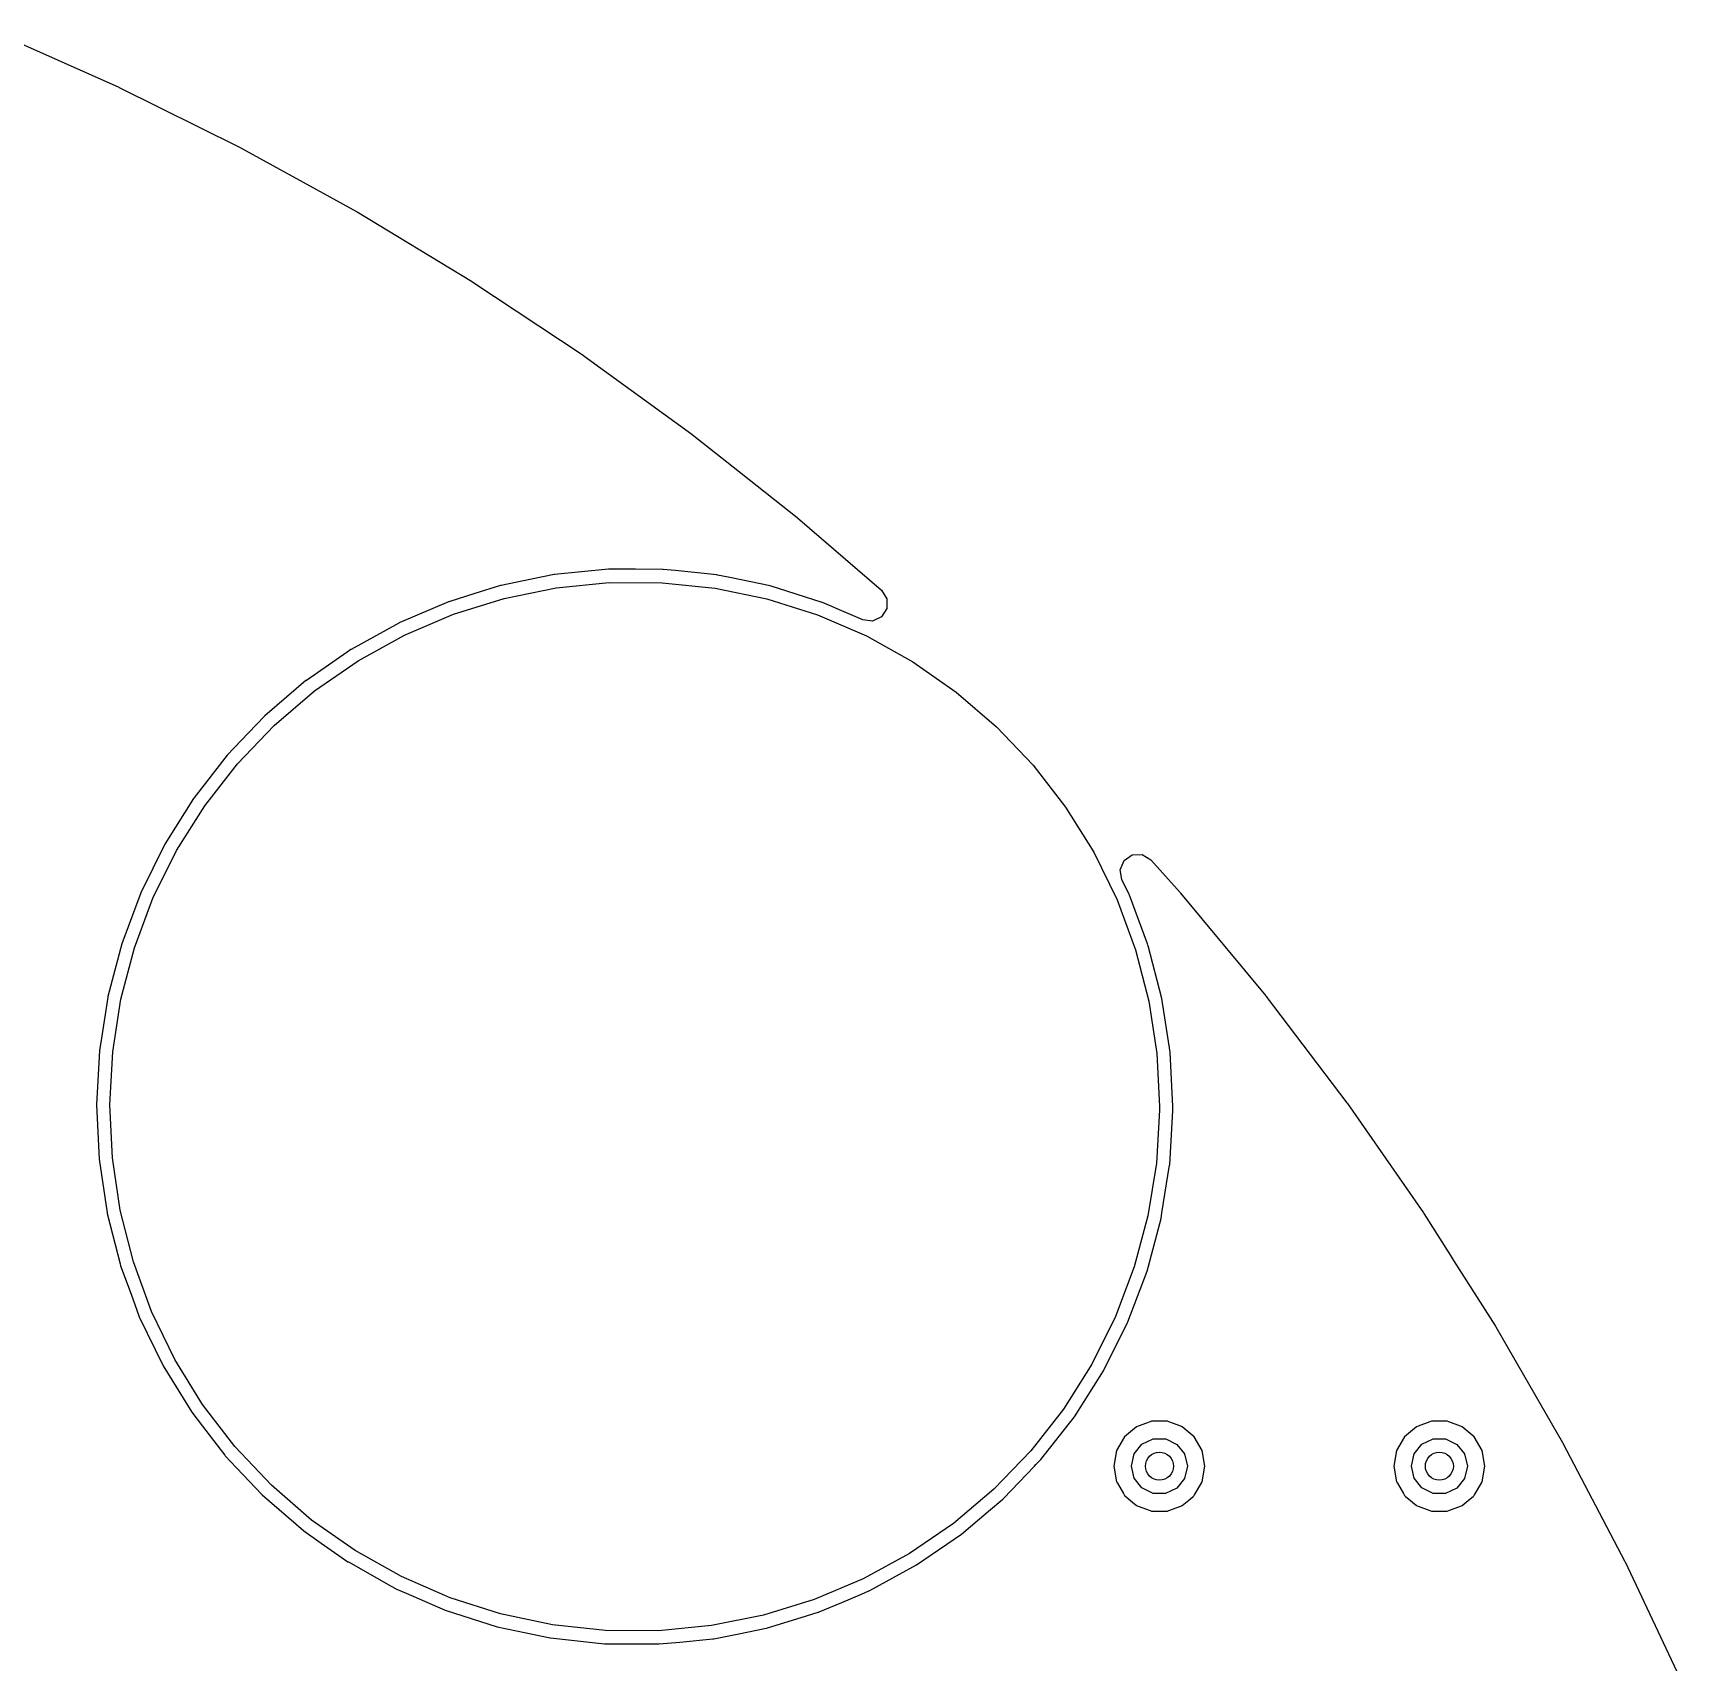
# Model space of a CAD drawing. Extents: x 115.8 to 161.6, y -138.2 to -92.4.
# Drawn here: x 147.8 to 159.58, y -105.8 to -94.16 of the extents above; entities that cross this region are included whole.
import ezdxf

# ---------------------------------------------------------------- set-up
doc = ezdxf.new("R2010")
doc.units = 0
doc.layers.add('BLACK', color=7, linetype='CONTINUOUS')

msp = doc.modelspace()

# ---------------------------------------------------------------- linework, layer by layer
at = {"layer": 'BLACK', "linetype": 'CONTINUOUS'}
for p, q in [((147.541, -94.1558), (148.413, -94.5438)), ((148.413, -94.5438), (148.417, -94.5461)), ((148.417, -94.5461), (149.272, -94.9702)), ((149.272, -94.9702), (149.277, -94.9726)), ((149.277, -94.9726), (150.112, -95.4322)), ((150.112, -95.4322), (150.117, -95.4348)), ((150.117, -95.4348), (150.933, -95.9289)), ((150.933, -95.9289), (150.937, -95.9318)), ((150.937, -95.9318), (151.732, -96.4596)), ((151.732, -96.4596), (151.736, -96.4626)), ((151.736, -96.4626), (152.508, -97.0233)), ((152.508, -97.0233), (152.512, -97.0265)), ((152.512, -97.0265), (152.804, -97.258)), ((152.804, -97.258), (153.26, -97.619)), ((153.26, -97.619), (153.264, -97.6223)), ((153.264, -97.6223), (153.863, -98.1396)), ((151.525, -98.0277), (151.362, -98.0609)), ((151.528, -98.0274), (151.525, -98.0277)), ((151.719, -98.0084), (151.528, -98.0274)), ((151.528, -98.0274), (151.528, -98.0274)), ((151.912, -97.9891), (151.719, -98.0084)), ((152.106, -97.9894), (151.912, -97.9891)), ((152.298, -97.9898), (152.106, -97.9894)), ((152.301, -97.9898), (152.298, -97.9898)), ((152.298, -97.9898), (152.298, -97.9898)), ((152.304, -97.9901), (152.301, -97.9898)), ((152.39, -97.999), (152.304, -97.9901)), ((152.304, -97.9901), (152.304, -97.9901)), ((152.688, -98.0298), (152.39, -97.999)), ((152.691, -98.0304), (152.688, -98.0298)), ((152.781, -98.0489), (152.691, -98.0304)), ((152.691, -98.0304), (152.691, -98.0304)), ((151.141, -98.1063), (150.958, -98.1632)), ((151.144, -98.1053), (151.141, -98.1063)), ((151.141, -98.1063), (151.141, -98.1063)), ((151.147, -98.1047), (151.144, -98.1053)), ((151.362, -98.0609), (151.147, -98.1047)), ((151.147, -98.1047), (151.147, -98.1047)), ((151.167, -98.1978), (151.539, -98.1221)), ((151.539, -98.1221), (151.917, -98.0844)), ((151.917, -98.0844), (152.296, -98.0851)), ((152.296, -98.0851), (152.674, -98.1241)), ((152.674, -98.1241), (153.045, -98.201)), ((153.069, -98.1087), (152.781, -98.0489)), ((153.44, -98.2257), (153.069, -98.1087)), ((153.863, -98.1396), (153.901, -98.1993)), ((150.769, -98.2223), (150.417, -98.3724)), ((150.772, -98.221), (150.769, -98.2223)), ((150.958, -98.1632), (150.772, -98.221)), ((150.805, -98.3106), (151.167, -98.1978)), ((153.045, -98.201), (153.407, -98.3151)), ((153.443, -98.2269), (153.44, -98.2257)), ((153.613, -98.3), (153.443, -98.2269)), ((153.443, -98.2269), (153.443, -98.2269)), ((153.902, -98.2703), (153.863, -98.3301)), ((153.901, -98.1993), (153.902, -98.2703)), ((150.414, -98.3737), (150.074, -98.5617)), ((150.417, -98.3724), (150.414, -98.3737)), ((150.417, -98.3724), (150.417, -98.3724)), ((150.456, -98.4595), (150.805, -98.3106)), ((153.407, -98.3151), (153.756, -98.4652)), ((153.731, -98.3507), (153.613, -98.3)), ((153.799, -98.3597), (153.731, -98.3507)), ((153.863, -98.3301), (153.799, -98.3597)), ((150.124, -98.6428), (150.456, -98.4595)), ((153.756, -98.4652), (154.087, -98.6498)), ((150.045, -98.5818), (149.754, -98.7832)), ((150.071, -98.5636), (150.045, -98.5818)), ((150.074, -98.5617), (150.071, -98.5635)), ((150.071, -98.5635), (150.071, -98.5636)), ((149.812, -98.8589), (150.124, -98.6428)), ((154.087, -98.6498), (154.398, -98.8669)), ((149.523, -99.1053), (149.812, -98.8589)), ((149.751, -98.7853), (149.612, -98.9039)), ((149.754, -98.7832), (149.751, -98.7853)), ((149.751, -98.7853), (149.751, -98.7853)), ((149.612, -98.9039), (149.458, -99.0359)), ((154.398, -98.8669), (154.686, -99.1143)), ((149.456, -99.0383), (149.341, -99.1583)), ((149.458, -99.0359), (149.456, -99.0382)), ((149.456, -99.0382), (149.456, -99.0383)), ((149.341, -99.1583), (149.189, -99.3173)), ((149.261, -99.3796), (149.523, -99.1053)), ((154.686, -99.1143), (154.947, -99.3895)), ((149.189, -99.3173), (148.95, -99.6243)), ((149.028, -99.679), (149.261, -99.3796)), ((154.947, -99.3895), (155.179, -99.6898)), ((148.948, -99.627), (148.819, -99.8335)), ((148.827, -100), (149.028, -99.679)), ((148.95, -99.6243), (148.948, -99.627)), ((148.948, -99.627), (148.948, -99.627)), ((155.179, -99.6898), (155.38, -100.012)), ((148.819, -99.8335), (148.743, -99.9539)), ((148.743, -99.9539), (148.571, -100.303)), ((148.658, -100.341), (148.827, -100)), ((155.38, -100.012), (155.547, -100.353)), ((155.597, -100.071), (155.656, -100.031)), ((155.656, -100.031), (155.727, -100.029)), ((155.727, -100.029), (155.788, -100.067)), ((155.569, -100.137), (155.597, -100.071)), ((155.581, -100.207), (155.569, -100.137)), ((155.788, -100.067), (155.998, -100.3)), ((155.634, -100.315), (155.581, -100.207)), ((148.571, -100.303), (148.435, -100.667)), ((148.526, -100.696), (148.658, -100.341)), ((155.547, -100.353), (155.678, -100.709)), ((155.636, -100.318), (155.634, -100.315)), ((155.765, -100.667), (155.636, -100.318)), ((155.636, -100.318), (155.636, -100.318)), ((155.998, -100.3), (156.001, -100.304)), ((156.001, -100.304), (156.609, -101.039)), ((148.435, -100.667), (148.336, -101.044)), ((148.429, -101.063), (148.526, -100.696)), ((155.678, -100.709), (155.773, -101.076)), ((155.768, -100.677), (155.765, -100.667)), ((155.769, -100.68), (155.768, -100.677)), ((155.867, -101.057), (155.769, -100.68)), ((148.335, -101.047), (148.289, -101.341)), ((148.336, -101.044), (148.335, -101.047)), ((148.335, -101.047), (148.335, -101.047)), ((148.371, -101.438), (148.429, -101.063)), ((155.773, -101.076), (155.831, -101.451)), ((155.926, -101.441), (155.867, -101.057)), ((156.609, -101.039), (156.613, -101.043)), ((156.613, -101.043), (157.189, -101.803)), ((148.276, -101.428), (148.255, -101.817)), ((148.289, -101.341), (148.276, -101.428)), ((148.35, -101.817), (148.371, -101.438)), ((155.831, -101.451), (155.85, -101.83)), ((155.945, -101.83), (155.926, -101.441)), ((157.189, -101.803), (157.193, -101.807)), ((157.193, -101.807), (157.737, -102.59)), ((148.255, -101.817), (148.273, -102.205)), ((148.368, -102.196), (148.35, -101.817)), ((155.85, -101.856), (155.828, -102.235)), ((155.85, -101.83), (155.85, -101.856)), ((155.923, -102.245), (155.945, -101.857)), ((155.945, -101.857), (155.945, -101.83)), ((148.273, -102.205), (148.33, -102.59)), ((148.424, -102.571), (148.368, -102.196)), ((155.828, -102.235), (155.768, -102.61)), ((155.868, -102.59), (155.922, -102.248)), ((155.922, -102.248), (155.923, -102.245)), ((148.33, -102.59), (148.331, -102.593)), ((148.331, -102.593), (148.331, -102.593)), ((148.331, -102.593), (148.423, -102.953)), ((148.518, -102.939), (148.424, -102.571)), ((155.768, -102.61), (155.67, -102.976)), ((155.761, -103.005), (155.861, -102.629)), ((155.861, -102.629), (155.868, -102.59)), ((157.737, -102.59), (157.737, -102.59)), ((157.737, -102.59), (157.74, -102.595)), ((157.74, -102.595), (157.93, -102.894)), ((148.423, -102.953), (148.427, -102.967)), ((148.427, -102.967), (148.501, -103.171)), ((148.648, -103.295), (148.518, -102.939)), ((155.67, -102.976), (155.536, -103.331)), ((157.93, -102.894), (157.952, -102.929)), ((157.952, -102.929), (158.251, -103.4)), ((155.624, -103.369), (155.761, -103.005)), ((148.501, -103.171), (148.557, -103.325)), ((148.557, -103.325), (148.56, -103.332)), ((148.56, -103.332), (148.73, -103.682)), ((148.814, -103.637), (148.648, -103.295)), ((155.536, -103.331), (155.367, -103.671)), ((155.452, -103.715), (155.622, -103.372)), ((155.622, -103.372), (155.624, -103.369)), ((158.251, -103.4), (158.254, -103.405)), ((158.254, -103.405), (158.731, -104.231)), ((148.73, -103.682), (148.935, -104.014)), ((149.013, -103.959), (148.814, -103.637)), ((155.367, -103.671), (155.164, -103.992)), ((155.242, -104.047), (155.45, -103.718)), ((155.45, -103.718), (155.452, -103.715)), ((155.452, -103.715), (155.452, -103.715)), ((148.935, -104.014), (149.012, -104.114)), ((149.244, -104.26), (149.013, -103.959)), ((155.164, -103.992), (154.93, -104.29)), ((155.002, -104.353), (155.242, -104.047)), ((149.012, -104.114), (149.138, -104.279)), ((155.687, -104.118), (155.601, -104.191)), ((155.698, -104.114), (155.687, -104.118)), ((155.783, -104.083), (155.698, -104.114)), ((155.698, -104.114), (155.698, -104.114)), ((155.793, -104.079), (155.783, -104.083)), ((155.783, -104.083), (155.783, -104.083)), ((155.907, -104.079), (155.793, -104.079)), ((155.917, -104.083), (155.907, -104.079)), ((156.002, -104.114), (155.917, -104.083)), ((155.917, -104.083), (155.917, -104.083)), ((156.013, -104.118), (156.002, -104.114)), ((156.002, -104.114), (156.002, -104.114)), ((156.099, -104.191), (156.013, -104.118)), ((157.687, -104.118), (157.601, -104.191)), ((157.698, -104.114), (157.687, -104.118)), ((157.783, -104.083), (157.698, -104.114)), ((157.698, -104.114), (157.698, -104.114)), ((157.793, -104.079), (157.783, -104.083)), ((157.783, -104.083), (157.783, -104.083)), ((157.907, -104.079), (157.793, -104.079)), ((157.917, -104.083), (157.907, -104.079)), ((158.002, -104.114), (157.917, -104.083)), ((157.917, -104.083), (157.917, -104.083)), ((158.013, -104.118), (158.002, -104.114)), ((158.002, -104.114), (158.002, -104.114)), ((158.099, -104.191), (158.013, -104.118)), ((149.138, -104.279), (149.172, -104.322)), ((149.504, -104.537), (149.244, -104.26)), ((155.601, -104.191), (155.544, -104.289)), ((155.67, -104.313), (155.725, -104.243)), ((155.725, -104.243), (155.806, -104.205)), ((155.806, -104.205), (155.895, -104.205)), ((155.895, -104.205), (155.975, -104.244)), ((155.975, -104.244), (156.03, -104.313)), ((156.156, -104.289), (156.099, -104.191)), ((157.601, -104.191), (157.544, -104.289)), ((157.67, -104.313), (157.725, -104.243)), ((157.725, -104.243), (157.806, -104.205)), ((157.806, -104.205), (157.895, -104.205)), ((157.895, -104.205), (157.975, -104.244)), ((157.975, -104.244), (158.03, -104.313)), ((158.156, -104.289), (158.099, -104.191)), ((158.731, -104.231), (158.733, -104.235)), ((158.733, -104.235), (159.175, -105.081)), ((149.172, -104.322), (149.174, -104.325)), ((149.174, -104.325), (149.174, -104.325)), ((149.174, -104.325), (149.255, -104.411)), ((154.93, -104.29), (154.667, -104.564)), ((154.735, -104.631), (154.957, -104.4)), ((154.957, -104.4), (154.967, -104.389)), ((154.967, -104.389), (155.002, -104.353)), ((155.544, -104.289), (155.525, -104.4)), ((155.525, -104.4), (155.544, -104.511)), ((155.65, -104.4), (155.67, -104.313)), ((155.67, -104.486), (155.65, -104.4)), ((156.03, -104.313), (156.05, -104.4)), ((156.05, -104.401), (156.03, -104.487)), ((156.05, -104.4), (156.05, -104.401)), ((156.175, -104.4), (156.156, -104.289)), ((156.156, -104.511), (156.175, -104.4)), ((157.544, -104.289), (157.525, -104.4)), ((157.525, -104.4), (157.544, -104.511)), ((157.65, -104.4), (157.67, -104.313)), ((157.67, -104.486), (157.65, -104.4)), ((158.03, -104.313), (158.05, -104.4)), ((158.05, -104.401), (158.03, -104.487)), ((158.05, -104.4), (158.05, -104.401)), ((158.175, -104.4), (158.156, -104.289)), ((158.156, -104.511), (158.175, -104.4)), ((149.255, -104.411), (149.438, -104.605)), ((155.544, -104.511), (155.55, -104.521)), ((155.725, -104.556), (155.67, -104.486)), ((156.03, -104.487), (155.974, -104.557)), ((156.101, -104.605), (156.153, -104.517)), ((156.153, -104.517), (156.156, -104.511)), ((157.544, -104.511), (157.55, -104.521)), ((157.725, -104.556), (157.67, -104.486)), ((158.03, -104.487), (157.974, -104.557)), ((158.101, -104.605), (158.153, -104.517)), ((158.153, -104.517), (158.156, -104.511)), ((149.438, -104.605), (149.733, -104.86)), ((149.791, -104.785), (149.504, -104.537)), ((154.667, -104.564), (154.378, -104.809)), ((154.629, -104.721), (154.73, -104.635)), ((154.73, -104.635), (154.732, -104.633)), ((154.73, -104.635), (154.73, -104.635)), ((154.732, -104.633), (154.735, -104.631)), ((154.735, -104.631), (154.735, -104.631)), ((155.55, -104.521), (155.593, -104.596)), ((155.593, -104.596), (155.601, -104.609)), ((155.601, -104.609), (155.609, -104.616)), ((155.609, -104.616), (155.629, -104.633)), ((155.629, -104.633), (155.687, -104.682)), ((155.805, -104.595), (155.725, -104.556)), ((155.894, -104.595), (155.805, -104.595)), ((155.974, -104.557), (155.894, -104.595)), ((156.013, -104.682), (156.071, -104.633)), ((156.071, -104.633), (156.091, -104.616)), ((156.091, -104.616), (156.099, -104.609)), ((156.099, -104.609), (156.101, -104.605)), ((157.55, -104.521), (157.593, -104.596)), ((157.593, -104.596), (157.601, -104.609)), ((157.601, -104.609), (157.609, -104.616)), ((157.609, -104.616), (157.629, -104.633)), ((157.629, -104.633), (157.687, -104.682)), ((157.805, -104.595), (157.725, -104.556)), ((157.894, -104.595), (157.805, -104.595)), ((157.974, -104.557), (157.894, -104.595)), ((158.013, -104.682), (158.071, -104.633)), ((158.071, -104.633), (158.091, -104.616)), ((158.091, -104.616), (158.099, -104.609)), ((158.099, -104.609), (158.101, -104.605)), ((154.436, -104.885), (154.629, -104.721)), ((155.687, -104.682), (155.698, -104.686)), ((155.698, -104.686), (155.698, -104.686)), ((155.698, -104.686), (155.783, -104.717)), ((155.783, -104.717), (155.793, -104.721)), ((155.793, -104.721), (155.907, -104.721)), ((155.907, -104.721), (155.917, -104.717)), ((155.917, -104.717), (156.002, -104.686)), ((156.002, -104.686), (156.013, -104.682)), ((156.002, -104.686), (156.002, -104.686)), ((157.687, -104.682), (157.698, -104.686)), ((157.698, -104.686), (157.698, -104.686)), ((157.698, -104.686), (157.783, -104.717)), ((157.783, -104.717), (157.793, -104.721)), ((157.793, -104.721), (157.907, -104.721)), ((157.907, -104.721), (157.917, -104.717)), ((157.917, -104.717), (158.002, -104.686)), ((158.002, -104.686), (158.013, -104.682)), ((158.002, -104.686), (158.002, -104.686)), ((149.733, -104.86), (149.735, -104.862)), ((149.735, -104.862), (149.735, -104.862)), ((149.735, -104.862), (149.86, -104.95)), ((150.102, -105.003), (149.791, -104.785)), ((154.378, -104.809), (154.065, -105.024)), ((149.86, -104.95), (150.051, -105.084)), ((154.115, -105.105), (154.436, -104.885)), ((150.051, -105.084), (150.054, -105.085)), ((150.054, -105.085), (150.36, -105.258)), ((150.433, -105.189), (150.102, -105.003)), ((154.065, -105.024), (153.732, -105.206)), ((153.992, -105.172), (154.115, -105.105)), ((159.175, -105.081), (159.177, -105.085)), ((159.177, -105.085), (159.584, -105.949)), ((150.781, -105.34), (150.433, -105.189)), ((153.732, -105.206), (153.383, -105.354)), ((153.802, -105.276), (153.992, -105.172)), ((150.36, -105.258), (150.39, -105.274)), ((150.39, -105.274), (150.393, -105.276)), ((150.393, -105.276), (150.393, -105.276)), ((150.393, -105.276), (150.439, -105.295)), ((150.439, -105.295), (150.467, -105.308)), ((150.467, -105.308), (150.747, -105.429)), ((151.142, -105.456), (150.781, -105.34)), ((153.58, -105.374), (153.72, -105.315)), ((153.72, -105.315), (153.774, -105.292)), ((153.774, -105.292), (153.776, -105.291)), ((153.776, -105.291), (153.802, -105.276)), ((153.776, -105.291), (153.776, -105.291)), ((150.747, -105.429), (151.118, -105.548)), ((151.513, -105.534), (151.142, -105.456)), ((153.383, -105.354), (153.02, -105.465)), ((153.329, -105.47), (153.412, -105.444)), ((153.412, -105.444), (153.415, -105.443)), ((153.412, -105.444), (153.412, -105.444)), ((153.415, -105.443), (153.418, -105.442)), ((153.418, -105.442), (153.58, -105.374)), ((153.418, -105.442), (153.418, -105.442)), ((151.118, -105.548), (151.325, -105.591)), ((151.891, -105.574), (151.513, -105.534)), ((152.27, -105.576), (151.891, -105.574)), ((152.648, -105.54), (152.27, -105.576)), ((153.02, -105.465), (152.648, -105.54)), ((152.844, -105.598), (153.04, -105.559)), ((153.04, -105.559), (153.043, -105.558)), ((153.04, -105.559), (153.04, -105.559)), ((153.043, -105.558), (153.329, -105.47)), ((151.325, -105.591), (151.495, -105.627)), ((151.495, -105.627), (151.495, -105.627)), ((151.495, -105.627), (151.498, -105.628)), ((151.498, -105.628), (151.885, -105.669)), ((151.885, -105.669), (151.889, -105.669)), ((151.889, -105.669), (151.889, -105.669)), ((151.889, -105.669), (152.065, -105.67)), ((152.065, -105.67), (152.274, -105.671)), ((152.274, -105.671), (152.422, -105.657)), ((152.422, -105.657), (152.659, -105.634)), ((152.659, -105.634), (152.659, -105.634)), ((152.659, -105.634), (152.662, -105.634)), ((152.662, -105.634), (152.665, -105.634)), ((152.665, -105.634), (152.844, -105.598)), ((152.665, -105.634), (152.665, -105.634))]:
    msp.add_line(p, q, dxfattribs=at)
at = {"layer": 'BLACK'}
for centre in [(155.85, -104.4), (157.85, -104.4)]:
    msp.add_circle(centre, 0.1, dxfattribs=at)

doc.saveas('drawing.dxf')
